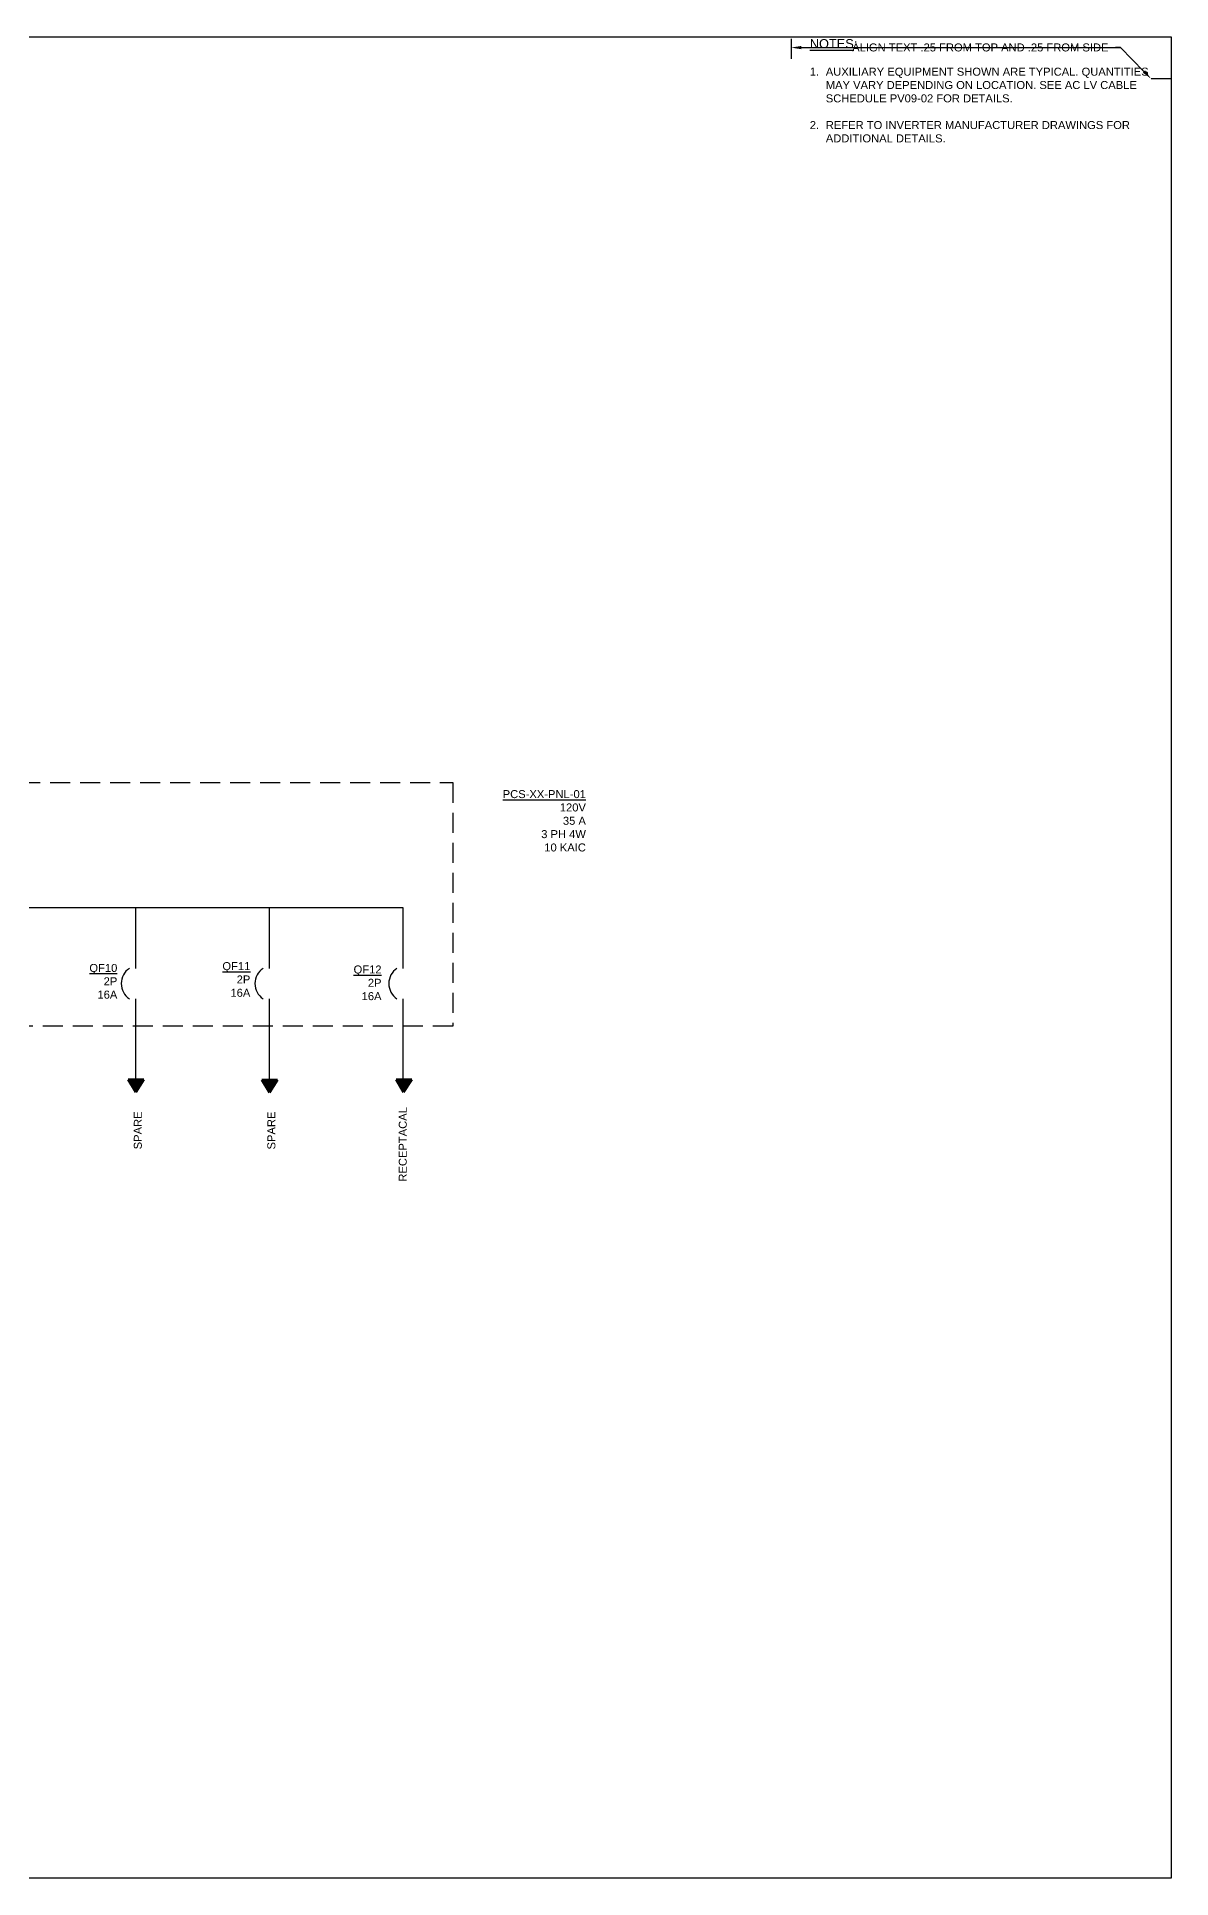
# Model space of a CAD drawing. Header units: inches. Extents: x -18 to 99, y -244 to 24.
# Drawn here: x 84.66 to 98.84, y -30.5 to -7.49 of the extents above; entities that cross this region are included whole.
import ezdxf
from ezdxf import colors
from ezdxf.entities.mleader import LeaderData, LeaderLine
from ezdxf.math import Vec2, Vec3

# ---------------------------------------------------------------- set-up
doc = ezdxf.new("R2010")
doc.units = ezdxf.units.IN
doc.header["$MEASUREMENT"] = 0
doc.linetypes.add('DASHED2', pattern=[0.375, 0.25, -0.125])
for name, color, linetype in [('E-ELEC-BRDR', 173, 'DASHED2'), ('E-LV-BUS', 32, 'Continuous'), ('E-LV-EQUP', 211, 'Continuous'), ('G-ANNO-TEXT', 1, 'Continuous')]:
    doc.layers.add(name, color=color, linetype=linetype)
doc.layers.add('G-NPLT', color=67, linetype='Continuous', plot=False)
doc.layers.add('PV-PCS BOUNDARY', color=224, linetype='DASHED2', lineweight=90)
doc.styles.add('NEI-A', font='arial.ttf')

# ---------------------------------------------------------------- blocks, each defined once
blk = doc.blocks.new('ARROW')
h = blk.add_hatch()
h.set_pattern_fill('ANSI31', color=256)
h.paths.add_polyline_path([(0, 0), (-0.074, -0.114), (0.066, -0.114)])
h = blk.add_hatch(color=256)
h.dxf.hatch_style = 1
h.paths.add_polyline_path([(0, 0), (-0.074, -0.114), (0.066, -0.114)])
blk.add_lwpolyline([(0, 0), (-0.074, -0.114), (0.066, -0.114), (0, 0)], close=True)

msp = doc.modelspace()

# ---------------------------------------------------------------- linework, layer by layer
at = {"layer": 'E-ELEC-BRDR'}
msp.add_lwpolyline([(74.323, -16.81), (89.859, -16.81), (89.859, -19.854), (74.323, -19.854)], close=True, dxfattribs=at)
at = {"layer": 'E-LV-BUS'}
for points in [[(75.857, -18.37), (89.235, -18.37)], [(85.891, -18.37), (85.891, -19.131)], [(87.563, -18.37), (87.563, -19.131)], [(89.235, -18.37), (89.235, -19.131)], [(85.891, -19.512), (85.891, -20.67)], [(87.563, -19.512), (87.563, -20.529)], [(89.235, -19.512), (89.235, -20.611)]]:
    msp.add_lwpolyline(points, dxfattribs=at)
at = {"layer": 'E-LV-EQUP'}
for centre in [(85.942, -19.321), (87.614, -19.321), (89.287, -19.321)]:
    msp.add_arc(centre, 0.229, 123.7664, 236.2336, dxfattribs=at)
at = {"layer": 'G-NPLT'}
msp.add_line((98.839, -8.013), (98.589, -8.013), dxfattribs=at)
msp.add_lwpolyline([(66.43, -7.49), (98.839, -7.49), (98.839, -30.5), (66.43, -30.5)], close=True, dxfattribs=at)
msp.add_lwpolyline([(94.089, -7.513), (94.089, -7.763)], dxfattribs=at)

# ---------------------------------------------------------------- block references
at = {"layer": 'PV-PCS BOUNDARY', "xscale": 1.39854621569094, "yscale": 1.39854621569094, "zscale": 1.39854621569094, "rotation": 180}
for p in [(85.894, -20.679), (87.565, -20.683), (89.242, -20.677)]:
    msp.add_blockref('ARROW', p, dxfattribs=at)

# ---------------------------------------------------------------- texts
at = {"layer": 'G-ANNO-TEXT', "insert": (94.321, -7.518), "char_height": 0.1, "attachment_point": 1, "style": 'NEI-A'}
msp.add_mtext_dynamic_manual_height_columns('\\A1;{\\H1.1429x;\\LNOTES\\l:\\P}\\P\\pi-0.2,l0.2,t0.2;1.^IAUXILIARY EQUIPMENT SHOWN ARE TYPICAL. QUANTITIES MAY VARY DEPENDING ON LOCATION. SEE AC LV CABLE SCHEDULE PV09-02 FOR DETAILS.\\P\\pi0,l0,tz;\\P\\pi-0.2,l0.2,t0.2;2.^IREFER TO INVERTER MANUFACTURER DRAWINGS FOR ADDITIONAL DETAILS. ', width=4.48526, gutter_width=0.547, heights=[8.739], dxfattribs=at)
at = {"layer": 'G-ANNO-TEXT', "char_height": 0.1, "attachment_point": 6, "style": 'NEI-A'}
for s, insert, width in [('{\\LPCS-XX-PNL-01}\\P120V\\P35 A\\P3 PH 4W\\P10 KAIC', (91.522, -17.287), 2.08734), ('{\\LQF10}\\P2P\\P16A', (85.664, -19.293), 0.55975), ('{\\LQF11}\\P2P\\P16A', (87.327, -19.27), 0.55975), ('{\\LQF12}\\P2P\\P16A', (88.967, -19.312), 0.55975)]:
    msp.add_mtext(s, dxfattribs=dict(at, insert=insert, width=width))
at = {"layer": 'G-ANNO-TEXT', "char_height": 0.1, "width": 1.29029, "attachment_point": 4, "rotation": 90, "style": 'NEI-A'}
for s, insert in [('\\A1;SPARE', (85.921, -21.392)), ('\\A1;SPARE', (87.59, -21.394)), ('\\A1;RECEPTACAL', (89.233, -21.796))]:
    msp.add_mtext(s, dxfattribs=dict(at, insert=insert))

# ---------------------------------------------------------------- leaders
at = {"layer": 'G-NPLT'}
ml = msp.add_multileader_mtext('Standard', dxfattribs=at)
ml.set_content('ALIGN TEXT .25 FROM TOP AND .25 FROM SIDE', color=256, style='NEI-A')
ml.set_leader_properties()
ml.build(insert=Vec2(0, 0))
ml.multileader.update_dxf_attribs({"dogleg_length": 0.0625, "arrow_head_size": 0.125})
ctx = ml.context
ctx.base_point, ctx.char_height, ctx.arrow_head_size, ctx.landing_gap_size, ctx.plane_origin = Vec3(94.768, -7.623), 0.09996, 0.125, 0.09, Vec3(95.511, -7.571)
ctx.text_align_type = 2
notes = []
notes.append((ctx, [(1, (1, 1, 0), (98.207, -7.623), (-1, 0), 0.0625, [(0, [(94.089, -7.624)], 0, []), (1, [(98.586, -8.013)], 0, [])])]))
ctx.mtext.insert, ctx.mtext.width, ctx.mtext.alignment, ctx.mtext.flow_direction = Vec3(98.055, -7.572), 3.69406, 3, 5
for ctx, leaders in notes:
    for number, flags, end, landing, length, lines in leaders:
        leader = LeaderData()
        leader.index, (leader.has_last_leader_line, leader.has_dogleg_vector, leader.attachment_direction) = number, flags
        leader.last_leader_point, leader.dogleg_vector, leader.dogleg_length = Vec3(end), Vec3(landing), length
        for number, points, colour, breaks in lines:
            line = LeaderLine()
            line.index, line.vertices, line.color, line.breaks = number, Vec3.list(points), colors.encode_raw_color(colour), breaks
            leader.lines.append(line)
        ctx.leaders.append(leader)

doc.saveas('drawing.dxf')
